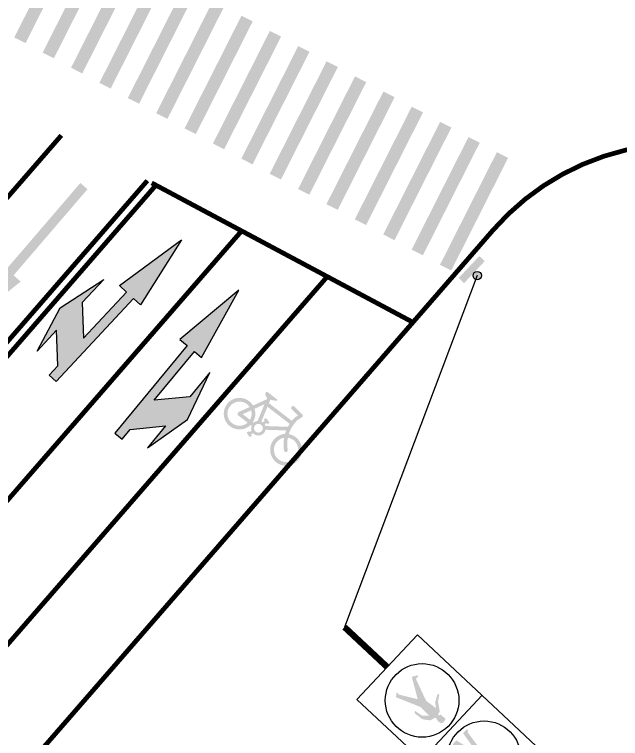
# Model space of a CAD drawing. Header units: millimetres. Extents: x 67532 to 67858, y 50657 to 50929.
# Drawn here: x 67662.86 to 67682.07, y 50736.47 to 50759.42 of the extents above; entities that cross this region are included whole.
import ezdxf

# ---------------------------------------------------------------- set-up
doc = ezdxf.new("R2010")
doc.units = ezdxf.units.MM
doc.linetypes.add('JTSS01', pattern=[6, 2, -4])
for name, color, linetype in [('@-交通信号', 7, 'Continuous'), ('@-地面图案', 7, 'Continuous'), ('@-路面边线', 7, 'Continuous')]:
    doc.layers.add(name, color=color, linetype=linetype)
doc.layers.add('@-道路标线', color=7, linetype='Continuous', lineweight=0)

# ---------------------------------------------------------------- blocks, each defined once
blk = doc.blocks.new('*U4')
at = {"layer": '@-路面边线'}
h = blk.add_hatch(color=256, dxfattribs=at)
h.dxf.hatch_style = 1
h.paths.add_polyline_path([(0.192484018969117, -4.009825114618399), (0.1024104987115916, -0.01083939810060439), (-0.2974880729471606, -0.01984675013337968), (-0.2074145526827806, -4.01883246666401)])
blk = doc.blocks.new('*U5')
at = {"layer": '@-路面边线', "color": 0, "linetype": 'ByBlock', "lineweight": -2, "transparency": 16777216}
for p, rotation in [((67657.54122388898, 50761.51382124055), 151.8981054783605), ((67658.44097740603, 50761.03335937051), 151.89810547837), ((67659.34073092308, 50760.55289750049), 151.8981054783605), ((67660.24048444013, 50760.07243563045), 151.89810547837), ((67661.14023795718, 50759.59197376042), 151.89810547837), ((67662.03999147424, 50759.11151189038), 151.89810547837), ((67662.9397449913, 50758.63105002035), 151.8981054783605), ((67663.83949850834, 50758.15058815033), 151.8981054783605), ((67664.73925202539, 50757.67012628029), 151.8981054783605), ((67665.63900554244, 50757.18966441026), 151.8981054783605), ((67666.53875905949, 50756.70920254022), 151.8981054783605), ((67667.43851257654, 50756.22874067019), 151.8981054783605), ((67668.33826609359, 50755.74827880016), 151.8981054783605), ((67669.23801961064, 50755.26781693013), 151.8981054783605), ((67670.13777312769, 50754.78735506009), 151.8981054783605), ((67671.03752664474, 50754.30689319006), 151.8981054783605), ((67671.9372801618, 50753.82643132003), 151.8981054783605), ((67672.83703367885, 50753.34596945), 151.8981054783605), ((67673.7367871959, 50752.86550757996), 151.8981054783605), ((67674.63654071295, 50752.38504570993), 151.8981054783605), ((67675.53629423, 50751.9045838399), 151.8981054783605), ((67676.43604774705, 50751.42412196987), 151.8981054783605)]:
    blk.add_blockref('*U4', p, dxfattribs=dict(at, rotation=rotation))
blk = doc.blocks.new('6米直行加右转')
at = {"layer": '@-地面图案'}
blk.add_hatch(color=256, dxfattribs=at).paths.add_polyline_path([(1.600000000000023, -0.1500000000000057), (3.600000000000023, -0.1500000000000057), (3.600000000000023, -0.4500000000000171), (5.999999999999999, -2.846334279382745e-14), (3.600000000000023, 0.4499999999999604), (3.600000000000022, 0.1500000000000057), (0, 0.1500000000000057), (0, -0.1500000000000057), (0.399999999999977, -0.1500000000000057), (1.199999999999989, -0.9500000000000169), (0.300000000000012, -0.9500000000000169), (1.800000000000011, -1.349999999999994), (3.399999999999977, -0.9500000000000172), (2.399999999999977, -0.950000000000017)])
at = {"layer": '@-地面图案', "linetype": 'Continuous'}
blk.add_lwpolyline([(1.800000000000011, -1.349999999999994), (3.399999999999977, -0.950000000000017), (2.399999999999977, -0.950000000000017), (1.600000000000023, -0.1500000000000057), (3.600000000000023, -0.1500000000000057), (3.600000000000023, -0.4500000000000171), (6, -2.842170943040401e-14), (3.600000000000023, 0.4499999999999602), (3.600000000000023, 0.1500000000000057), (0, 0.1500000000000057), (0, -0.1500000000000057), (0.3999999999999773, -0.1500000000000057), (1.199999999999989, -0.950000000000017), (0.3000000000000114, -0.950000000000017)], close=True, dxfattribs=at)
blk = doc.blocks.new('A$C4D5C2BD2')
at = {"layer": '@-交通信号', "linetype": 'ByBlock', "lineweight": -3}
h = blk.add_hatch(color=14, dxfattribs=at)
edge = h.paths.add_edge_path()
edge.add_line((0.981396496295929, 0.3103656233288348), (0.9047607928514481, 0.5335762156173587))
edge.add_line((0.9047607928514481, 0.5335762188769877), (0.000568583607673645, 0.2231366215273738))
edge.add_line((0.0005685761570930481, 0.2231366285122931), (0.07720427960157394, -7.396377623081207e-05))
edge.add_line((0.07720427960157394, -7.396703585982323e-05), (0.9813964888453484, 0.3103656303137541))
blk.add_hatch(color=14, dxfattribs=at).paths.add_polyline_path([(0.5572020175083134, 0.5146595514379442, 1), (0.2922885207311656, 0.5146595514379442, 1)])
at = {"layer": '@-交通信号', "color": 14}
blk.add_circle((0.4247452691197395, 0.5146595514379442, 363.6511633631799), 0.1324567483885739, dxfattribs=at)
blk = doc.blocks.new('A$C3CD052C4')
at = {"layer": '@-交通信号'}
h = blk.add_hatch(color=256, dxfattribs=at)
h.paths.add_polyline_path([(0.1983859571773792, 4.356085207038632), (0.3037263108562911, 4.182178008431947), (0.3200045453995699, 3.934058719638415), (0.3810483660345199, 3.966599105235218), (0.4013966001366498, 4.275731142948644), (0.2752394003473455, 4.548255585470542), (0.1207051664969185, 4.589344146314033), (0.1368730835529277, 4.649943680897195), (0.157221317771473, 4.715024181221452), (0.1409426421305398, 4.776036930097689), (0.1002470557141351, 4.8142541802099), (0.04286595714802388, 4.829918102943338), (-0.01451514147629496, 4.814254180208081), (-0.05521072783449199, 4.77603693009587), (-0.07148940341721755, 4.715024181205081), (-0.05114116919867229, 4.649943680909928), (-0.03497325220087077, 4.589344146312214), (-0.1895074860512977, 4.548255585452353), (-0.3156646858988097, 4.275731142926816), (-0.2953164516802644, 3.966599105244313), (-0.2342726311035221, 3.934058719632958), (-0.2179943965602433, 4.182178008441042), (-0.1126540429395391, 4.356085207034994), (-0.1126540428813314, 3.967285207005261), (-0.2342726310889702, 3.267445207033234), (-0.279085850372212, 3.25705659617779), (-0.2912468931463081, 3.189701124136263), (-0.1126540429249872, 3.189685207004004), (0.04286595720623154, 3.967285207021632), (0.1983859571919311, 3.189685207022194), (0.3769788072968367, 3.18970112414172), (0.3648177647555713, 3.257056596183247), (0.3200045454141218, 3.267445207024139), (0.1983859571773792, 3.967285207023451)])
h.paths.add_polyline_path([(-0.06118429476919118, 1.636378291499568), (-0.3482229192304658, 0.9205713478113466), (-0.4579572204529541, 0.9188305799580121), (-0.4771172687906073, 0.8874937784821668), (-0.3065058634529123, 0.7793136970540218), (0.08171556417073589, 1.403055258662789), (0.3901159533270402, 0.8554683633010427), (0.3610900809726445, 0.822830726599932), (0.3647185906738741, 0.7974457475393137), (0.4082571785402251, 0.7793136970467458), (0.506219883376616, 0.8590945566884329), (0.2014475629403023, 1.638771373256532), (0.2159607196663273, 2.019543891745343), (0.3683466593938647, 1.85998217249653), (0.408250562948524, 1.595980882662843), (0.4737198686198099, 1.636111189556686), (0.4445396291994257, 1.94701568977689), (0.3030383364821319, 2.150094438551605), (0.1325111714249942, 2.208116783383957), (0.1252545931201894, 2.251633812893488, 0.2072279350689316), (0.1346140927344095, 2.450030692549262, 0.0711061981058181), (0.1193633821385447, 2.472137523831407, 0.0975891202728249), (0.1034852991870139, 2.48372346323049, 0.0222332267681968), (0.08456203251262195, 2.491531811232562, 0.0407986121601978), (0.07378418094594963, 2.494460636444273, 0.0459787038497324), (0.04555813709157519, 2.49706172911101, 0.0363583218134128), (0.009835170960286632, 2.494460636444273, 0.02830864803348), (-0.00935821476741694, 2.490530535462312, 0.0246906909628924), (-0.03075985630857758, 2.483723463228671, 0.079384576499933), (-0.05583795587881468, 2.469505774046411, 0.1243502617140169), (-0.06706480044522323, 2.454712290782481, 0.0811445592898371), (-0.07183741006883793, 2.435193731856998, 0.0695555518301039), (-0.0704105976910796, 2.411836468469119, 0.0047304574096672), (-0.06829578496399336, 2.401883111553616, 0.0090106909384495), (-0.06704230702598579, 2.39668994594831, 0.057141586892112), (-0.06096273110597394, 2.380969756777631, -0.0682413411958788), (-0.05615765994298272, 2.367678773531225, -0.1243534000053011), (-0.05688904688577168, 2.34781299745373, 0.0894556629479959), (-0.05978576498455368, 2.320536050174269, 0.0148189027599731), (-0.05776430989499204, 2.300840494513977, -0.0224194918720017), (-0.05592311613145284, 2.279750535453786, 0.0428473774026392), (-0.05615765994298272, 2.26976586341334, 0.1828745618122536), (-0.05377668564324267, 2.264489678782411, 0.101618928131842), (-0.04527257199515589, 2.258886470561265, 0.0299215739039949), (-0.001733984012389556, 2.249434136931086), (-0.001733984012389556, 2.204490589996567), (-0.1098946226702537, 2.1785597586113), (-0.1807460487616481, 2.085614511275708), (-0.2914515398006188, 1.939557423202132), (-0.3313056047336431, 1.904149619640521), (-0.5062198836385505, 1.793500335124918), (-0.4530814243044006, 1.753666386819532), (-0.2629672755283536, 1.852729243923022), (-0.2161719821888255, 1.877593834708023), (-0.1098946225974942, 2.021437714965941)])
for p, q in [((-1.402307950018439, 5.60923179994461), (-1.402307949960232, -1.2732925824821e-11)), ((1.402307949902024, 5.609231799970075), (-1.402307950018439, 5.60923179994461)), ((1.402307949902024, 5.609231799970075), (1.402307949960232, 1.2732925824821e-11)), ((1.402307949989336, 2.804615899991404), (-1.402307950047543, 2.804615899995042)), ((1.402307949960232, 1.2732925824821e-11), (-1.402307949960232, -1.2732925824821e-11))]:
    blk.add_line(p, q, dxfattribs=at)
at = {"layer": '@-交通信号', "color": 1}
blk.add_circle((-1.01863406598568e-10, 4.206923849938903), 1.166399999991831, dxfattribs=at)
at = {"layer": '@-交通信号', "color": 3}
blk.add_circle((0.01579213106015231, 1.529717030643951), 1.166399999991831, dxfattribs=at)

msp = doc.modelspace()

# ---------------------------------------------------------------- hatches: boundary and pattern name
at = {"layer": '@-道路标线'}
msp.add_hatch(color=7, dxfattribs=at).paths.add_polyline_path([(67665.0632685446, 50753.97698010046), (67664.94946471576, 50754.07469748799), (67662.6042473854, 50751.34340554428), (67662.37663972258, 50751.53884032475), (67661.15457299641, 50749.42482686347), (67663.05946270766, 50750.95253599156), (67662.83185504608, 50751.14797076938), (67665.17707237671, 50753.87926271085)])
h = msp.add_hatch(color=7, dxfattribs=at)
edge = h.paths.add_edge_path()
edge.add_line((67670.85001035033, 50747.21591185335), (67670.87220585435, 50747.26990136646))
edge.add_ellipse((67671.14914094741, 50747.63292770558), major_axis=(0.3935692822439248, 0.2314799560975826), ratio=0.9999805706952836, start_angle=200.1195756284293, end_angle=202.1999952957983, ccw=False)
edge.add_ellipse((67670.96598918505, 50747.38601113061), major_axis=(0.07621265723994936, -0.1295790845717307), ratio=0.9999999506772708, start_angle=219.8589830386828, end_angle=284.2785924977287, ccw=False)
edge.add_ellipse((67670.86034584003, 50747.41328389655), major_axis=(0.02171421970196923, -0.03691917869117051), ratio=0.9999998303205472, start_angle=113.18325781182659, end_angle=206.501347011118, ccw=False)
edge.add_line((67670.88573549883, 50747.44777879491), (67671.19987141558, 50747.20600246797))
edge.add_ellipse((67671.15938000327, 50747.21579487579), major_axis=(0.02111966234797268, -0.03590829414198461), ratio=0.9999998508462595, start_angle=310.81329457208363, end_angle=405.9425271505703, ccw=False)
edge.add_ellipse((67671.14914094741, 50747.63292770558), major_axis=(0.2314807329913845, -0.3935706031424648), ratio=0.999999995276094, start_angle=307.0992444217952, end_angle=329.14455822133897, ccw=False)
edge.add_line((67670.9748608123, 50747.21089973495), (67670.92762313334, 50747.09599632673))
edge.add_line((67670.92762313403, 50747.09599632612), (67671.65370758492, 50746.53716169417))
edge.add_ellipse((67672.56895513837, 50745.79434800043), major_axis=(1.016040137105019, 0.5975896416242275), ratio=0.9999997747193812, start_angle=102.93400800517048, end_angle=110.4751074252666, ccw=False)
edge.add_line((67671.75910849984, 50746.65085175886), (67671.85179907011, 50746.70866653576))
edge.add_line((67671.85179907079, 50746.70866653516), (67671.65147993773, 50746.90523026779))
edge.add_ellipse((67671.69258513559, 50746.94712079323), major_axis=(0.05058822359337436, 0.02975374427009093), ratio=0.9999999969862579, start_angle=15.0799806736444, end_angle=195.0799806736443, ccw=False)
edge.add_line((67671.73369033479, 50746.98901131874), (67671.98290878414, 50746.74446499354))
edge.add_ellipse((67671.94612684067, 50746.69833226347), major_axis=(0.05085691791671328, 0.02991177832654868), ratio=0.9999999565071804, start_angle=-94.40099306387123, end_angle=20.972252427922285, ccw=False)
edge.add_line((67671.97204784652, 50746.64532998333), (67671.83147156102, 50746.55764698389))
edge.add_ellipse((67672.56895513837, 50745.79434800043), major_axis=(0.5380820067154488, -0.9148634410579183), ratio=0.9999999809832021, start_angle=193.5523853715453, end_angle=221.8935450160579)
edge.add_ellipse((67671.47146192194, 50745.61927709109), major_axis=(0.2556024903125352, -0.4345831507314461), ratio=0.9999999808311439, start_angle=-98.18991527179861, end_angle=139.7104712913849, ccw=False)
edge.add_ellipse((67671.47146192194, 50745.61927709109), major_axis=(0.2556024895650611, -0.4345831494605671), ratio=0.9999999833191034, start_angle=153.487581228541, end_angle=261.8100847081013, ccw=False)
edge.add_ellipse((67672.56895513837, 50745.79434800043), major_axis=(0.5975895341134061, -1.016039954311841), ratio=0.9999999987140331, start_angle=217.7231741279261, end_angle=223.3859971820988, ccw=False)
edge.add_line((67671.4746151438, 50746.23237794774), (67670.82144202851, 50746.25437172174))
edge.add_ellipse((67670.59517255693, 50746.30187574852), major_axis=(0.1172124169466514, -0.1992881266502497), ratio=0.9999999485642296, start_angle=280.9424230675123, end_angle=407.6811191826454, ccw=False)
edge.add_line((67670.42175736032, 50746.14896508196), (67670.36352584827, 50746.10531172488))
edge.add_line((67670.36352584967, 50746.10531172364), (67670.38878990964, 50746.06904741019))
edge.add_line((67670.38878990956, 50746.06904741149), (67670.318480619, 50746.02006542437))
edge.add_line((67670.31848061831, 50746.020065425), (67670.22064582385, 50746.16049857067))
edge.add_line((67670.22064582384, 50746.16049857069), (67670.29095511377, 50746.2094805571))
edge.add_line((67670.29095511379, 50746.20948055709), (67670.31451419317, 50746.17566359811))
edge.add_line((67670.31451419192, 50746.17566359674), (67670.37780182796, 50746.22310728329))
edge.add_ellipse((67670.59517255693, 50746.30187574852), major_axis=(0.1992881187131937, 0.1172124122784279), ratio=0.9999998710940378, start_angle=156.077858777343, end_angle=169.4568067655877, ccw=False)
edge.add_line((67670.36547479015, 50746.27554249341), (67670.3640153968, 50746.30644449448))
edge.add_ellipse((67670.59517255693, 50746.30187574852), major_axis=(0.11721241574601, -0.1992881246088825), ratio=0.99999997824153, start_angle=219.2364363992578, end_angle=238.4055656186149, ccw=False)
edge.add_line((67670.3783324522, 50746.38209342275), (67670.34684492387, 50746.40632796178))
edge.add_ellipse((67669.9962692609, 50746.76383162094), major_axis=(0.4315955644244066, 0.2538453248568157), ratio=0.999999957172602, start_angle=251.5529690226818, end_angle=283.97727336007733, ccw=False)
edge.add_line((67670.10050229683, 50746.27408920452), (67669.97746905283, 50746.26347304716))
edge.add_ellipse((67669.9962692609, 50746.76383162094), major_axis=(0.2538453139258835, -0.4315955458393014), ratio=0.9999999765459381, start_angle=90.72597712170881, end_angle=327.3860601384187, ccw=False)
edge.add_line((67670.42461384194, 50747.02312501943), (67670.85001035353, 50747.21591185552))
edge = h.paths.add_edge_path(flags=16)
edge.add_line((67670.88136628307, 50746.98347872606), (67670.68817419474, 50746.51354813947))
edge.add_ellipse((67670.59517255693, 50746.30187574852), major_axis=(0.1172125802142314, -0.1992884042427692), ratio=0.9999989921065656, start_angle=113.33312174311399, end_angle=125.81877227170509, ccw=False)
edge.add_line((67670.73173727463, 50746.48843561146), (67670.79523343763, 50746.53603561981))
edge.add_line((67670.79523343885, 50746.53603562118), (67670.76514187502, 50746.57345662655))
edge.add_line((67670.76514187573, 50746.57345662594), (67670.83191893736, 50746.62715444111))
edge.add_line((67670.83191893667, 50746.62715444172), (67670.9476562223, 50746.48322688151))
edge.add_line((67670.94765622162, 50746.48322688213), (67670.88087915881, 50746.42952906425))
edge.add_line((67670.88087915888, 50746.42952906295), (67670.84896227122, 50746.469219985))
edge.add_line((67670.84896227122, 50746.469219985), (67670.79057816914, 50746.42545223918))
edge.add_ellipse((67670.59517255693, 50746.30187574852), major_axis=(0.1992881185236184, 0.1172124121669282), ratio=0.9999996316774112, start_angle=-12.801403836924408, end_angle=1.8475263374838278, ccw=False)
edge.add_line((67670.81547818553, 50746.372017993), (67671.5283286993, 50746.34801475638))
edge.add_ellipse((67672.56895513837, 50745.79434800043), major_axis=(0.5975894894481754, -1.016039878370654), ratio=0.9999999651228509, start_angle=206.1845881327514, end_angle=211.5225778991242, ccw=False)
edge.add_line((67671.5843497005, 50746.44242391886), (67670.88136628168, 50746.98347872728))
edge = h.paths.add_edge_path(flags=16)
edge.add_line((67670.78715000922, 50747.06300705228), (67670.47195114836, 50746.92016104779))
edge.add_ellipse((67669.9962692609, 50746.76383162094), major_axis=(0.2538453155411602, -0.4315955485856438), ratio=0.9999999682488206, start_angle=387.44292668244736, end_angle=437.7305866839091, ccw=False)
edge.add_line((67670.4204566524, 50746.49779173655), (67670.44576189652, 50746.47831542909))
edge.add_ellipse((67670.59517255693, 50746.30187574852), major_axis=(0.1992881460538334, 0.1172124283589769), ratio=0.9999998818253548, start_angle=66.12125378608778, end_angle=99.79606636223912, ccw=False)
edge.add_line((67670.5686653605, 50746.53155351277), (67670.7871500092, 50747.06300705227))
edge = h.paths.add_edge_path(flags=16)
edge.add_line((67670.45526413641, 50746.30464099038), (67670.4561474363, 50746.28593748016))
edge.add_ellipse((67670.59517255693, 50746.30187574852), major_axis=(0.1398473039405384, 0.004974409475718159), ratio=0.9999982862807512, start_angle=184.5028513073123, end_angle=536.8305418411982)
edge = h.paths.add_edge_path(flags=16)
edge.add_ellipse((67671.47146192194, 50745.61927709109), major_axis=(0.1960950009211175, -0.3334067020974001), ratio=0.9999999827594351, start_angle=158.9141864051265, end_angle=261.729474163011)
edge.add_ellipse((67671.47146192194, 50745.61927709109), major_axis=(0.1960950031368447, -0.3334067058646472), ratio=0.9999999726421697, start_angle=261.7294742455286, end_angle=501.1211886144014)
edge.add_ellipse((67672.56895513837, 50745.79434800043), major_axis=(0.5380820094068858, -0.9148634456339813), ratio=0.9999999693913519, start_angle=228.2603932092995, end_angle=249.2839976678984)
edge.add_ellipse((67671.46498634055, 50745.60517240715), major_axis=(0.02975459445346174, -0.05058966910107483), ratio=0.9999984609880854, start_angle=249.7117148502653, end_angle=428.8563375229205, ccw=False)
edge.add_ellipse((67672.56895513837, 50745.79434800043), major_axis=(0.5975895006780763, -1.016039897464074), ratio=0.9999999672635289, start_angle=229.4454243372494, end_angle=249.28399770017649, ccw=False)
edge = h.paths.add_edge_path(flags=16)
edge.add_line((67670.36421831178, 50746.8713372483), (67670.09414282543, 50746.74894085356))
edge.add_line((67670.09414282613, 50746.74894085294), (67670.3268773734, 50746.56981551635))
edge.add_ellipse((67669.9962692609, 50746.76383162094), major_axis=(0.1943378242896577, -0.3304190967890258), ratio=0.9999999719880538, start_angle=29.13147224983823, end_angle=75.82490958884358)
edge = h.paths.add_edge_path(flags=16)
edge.add_ellipse((67669.9962692609, 50746.76383162094), major_axis=(0.1943378273801683, -0.3304191020436062), ratio=0.9999999542659418, start_angle=92.82568757028405, end_angle=327.3860593604895)
edge.add_line((67669.98187627461, 50746.38076920894), (67670.07606755033, 50746.38889669225))
edge.add_ellipse((67669.9962692609, 50746.76383162094), major_axis=(0.1943378265391575, -0.3304191006136941), ratio=0.9999999059556514, start_angle=341.5529669549778, end_angle=371.5106501264239)
edge.add_line((67670.25263364553, 50746.47883815468), (67669.9620605288, 50746.70247924915))
edge.add_ellipse((67669.99752230158, 50746.75770105156), major_axis=(0.05656866617232136, 0.03327117474059391), ratio=0.9999999181052606, start_angle=79.8263932664151, end_angle=206.8305000872452, ccw=False)
edge.add_line((67669.97476604964, 50746.81925702086), (67670.31670622123, 50746.97422200567))

# ---------------------------------------------------------------- linework, layer by layer
at = {"layer": '@-交通信号', "linetype": 'Continuous', "lineweight": -3}
msp.add_line((67677.53122178516, 50751.14248604456), (67673.32364840095, 50739.99941009984, 31.0774134396799), dxfattribs=at)
at = {"layer": '@-交通信号', "const_width": 0.2, "elevation": 31.0774134396799, "flags": 128}
msp.add_lwpolyline([(67674.67744745838, 50738.7326972887), (67673.32364840095, 50739.99941009984)], dxfattribs=at)
at = {"layer": '@-道路标线', "color": 7, "linetype": 'Continuous', "const_width": 0.15, "flags": 128}
msp.add_lwpolyline([(67714.83303621996, 50752.70169524258), (67708.03133503778, 50756.95186985217, 0.1771582835572598), (67702.65305711306, 50758.08599836213), (67682.93046897837, 50755.2492884336, 0.179997097792627), (67678.03171614744, 50752.5792473863), (67675.49396564894, 50749.65989938741)], format="xyb", dxfattribs=at)
at = {"layer": '@-道路标线', "color": 7, "linetype": 'JTSS01', "const_width": 0.15, "flags": 128}
msp.add_lwpolyline([(67664.34729969373, 50755.58543999319), (67585.9310384603, 50665.37785045765)], dxfattribs=at)
at = {"layer": '@-道路标线', "color": 7, "linetype": 'Continuous', "const_width": 0.15, "flags": 128}
for points in [[(67667.07439425141, 50754.14984415572), (67588.19516720097, 50663.40967337068)], [(67675.49396564894, 50749.65989938741), (67667.21019379007, 50754.07742569171)], [(67667.34599332874, 50754.00500722771), (67588.42158007504, 50663.21285566198)], [(67670.06198410214, 50752.55663794761), (67649.92835119972, 50729.39554273403)], [(67672.77797487554, 50751.10826866751), (67652.1924799404, 50727.42736564705)], [(67675.49396564894, 50749.65989938741), (67595.21396629706, 50657.30832440106)]]:
    msp.add_lwpolyline(points, dxfattribs=at)

# ---------------------------------------------------------------- block references
at = {"layer": '@-交通信号', "linetype": 'Continuous', "ltscale": 2, "rotation": 207.8082161650428}
msp.add_blockref('A$C4D5C2BD2', (67677.66681933776, 50751.79585906167, -363.6511633631799), dxfattribs=at)
at = {"layer": '@-交通信号', "rotation": 226.9033833708757}
msp.add_blockref('A$C3CD052C4', (67674.67744745838, 50738.7326972887, 31.0774134396799), dxfattribs=at)
at = {"layer": '@-地面图案', "xscale": -1, "rotation": 227.0512545961996}
msp.add_blockref('6米直行加右转', (67664.06981117664, 50747.88278314062), dxfattribs=at)
at = {"layer": '@-地面图案', "rotation": 50.43938382805619}
msp.add_blockref('6米直行加右转', (67666.15479103131, 50746.05400352705), dxfattribs=at)
at = {"layer": '@-路面边线'}
msp.add_blockref('*U5', (0, 0), dxfattribs=at)

doc.saveas('drawing.dxf')
